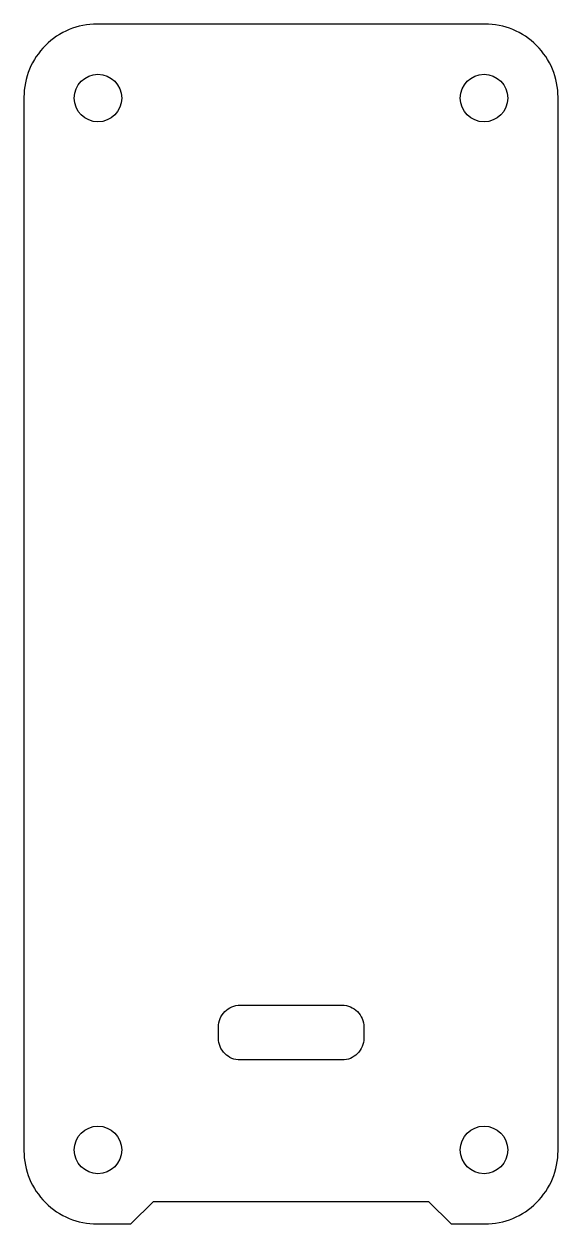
# Model space of a CAD drawing. Header units: millimetres. Extents: x -1.9 to 31.9, y -1.9 to 73.9.
import ezdxf

# ---------------------------------------------------------------- set-up
doc = ezdxf.new("R2010")
doc.units = ezdxf.units.MM
doc.layers.get('0').update_dxf_attribs({"linetype": 'CONTINUOUS'})

msp = doc.modelspace()

# ---------------------------------------------------------------- linework, layer by layer
for points in [[(31.875, 69.25, 0.414214), (27.25, 73.875), (2.75, 73.875, 0.414214), (-1.875, 69.25), (-1.875, 2.75, 0.414214), (2.75, -1.875), (4.877, -1.875), (6.304, -0.448), (23.696, -0.448), (25.123, -1.875), (27.25, -1.875, 0.414214), (31.875, 2.75)], [(11.788, 11.938), (18.228, 11.938, -0.414214), (19.603, 10.563), (19.603, 9.853, -0.414214), (18.228, 8.478), (11.788, 8.478, -0.414214), (10.413, 9.853), (10.413, 10.563, -0.414214)]]:
    msp.add_lwpolyline(points, format="xyb", close=True)
for centre in [(2.8, 69.2), (27.2, 69.2), (2.8, 2.8), (27.2, 2.8)]:
    msp.add_circle(centre, 1.5)

doc.saveas('drawing.dxf')
